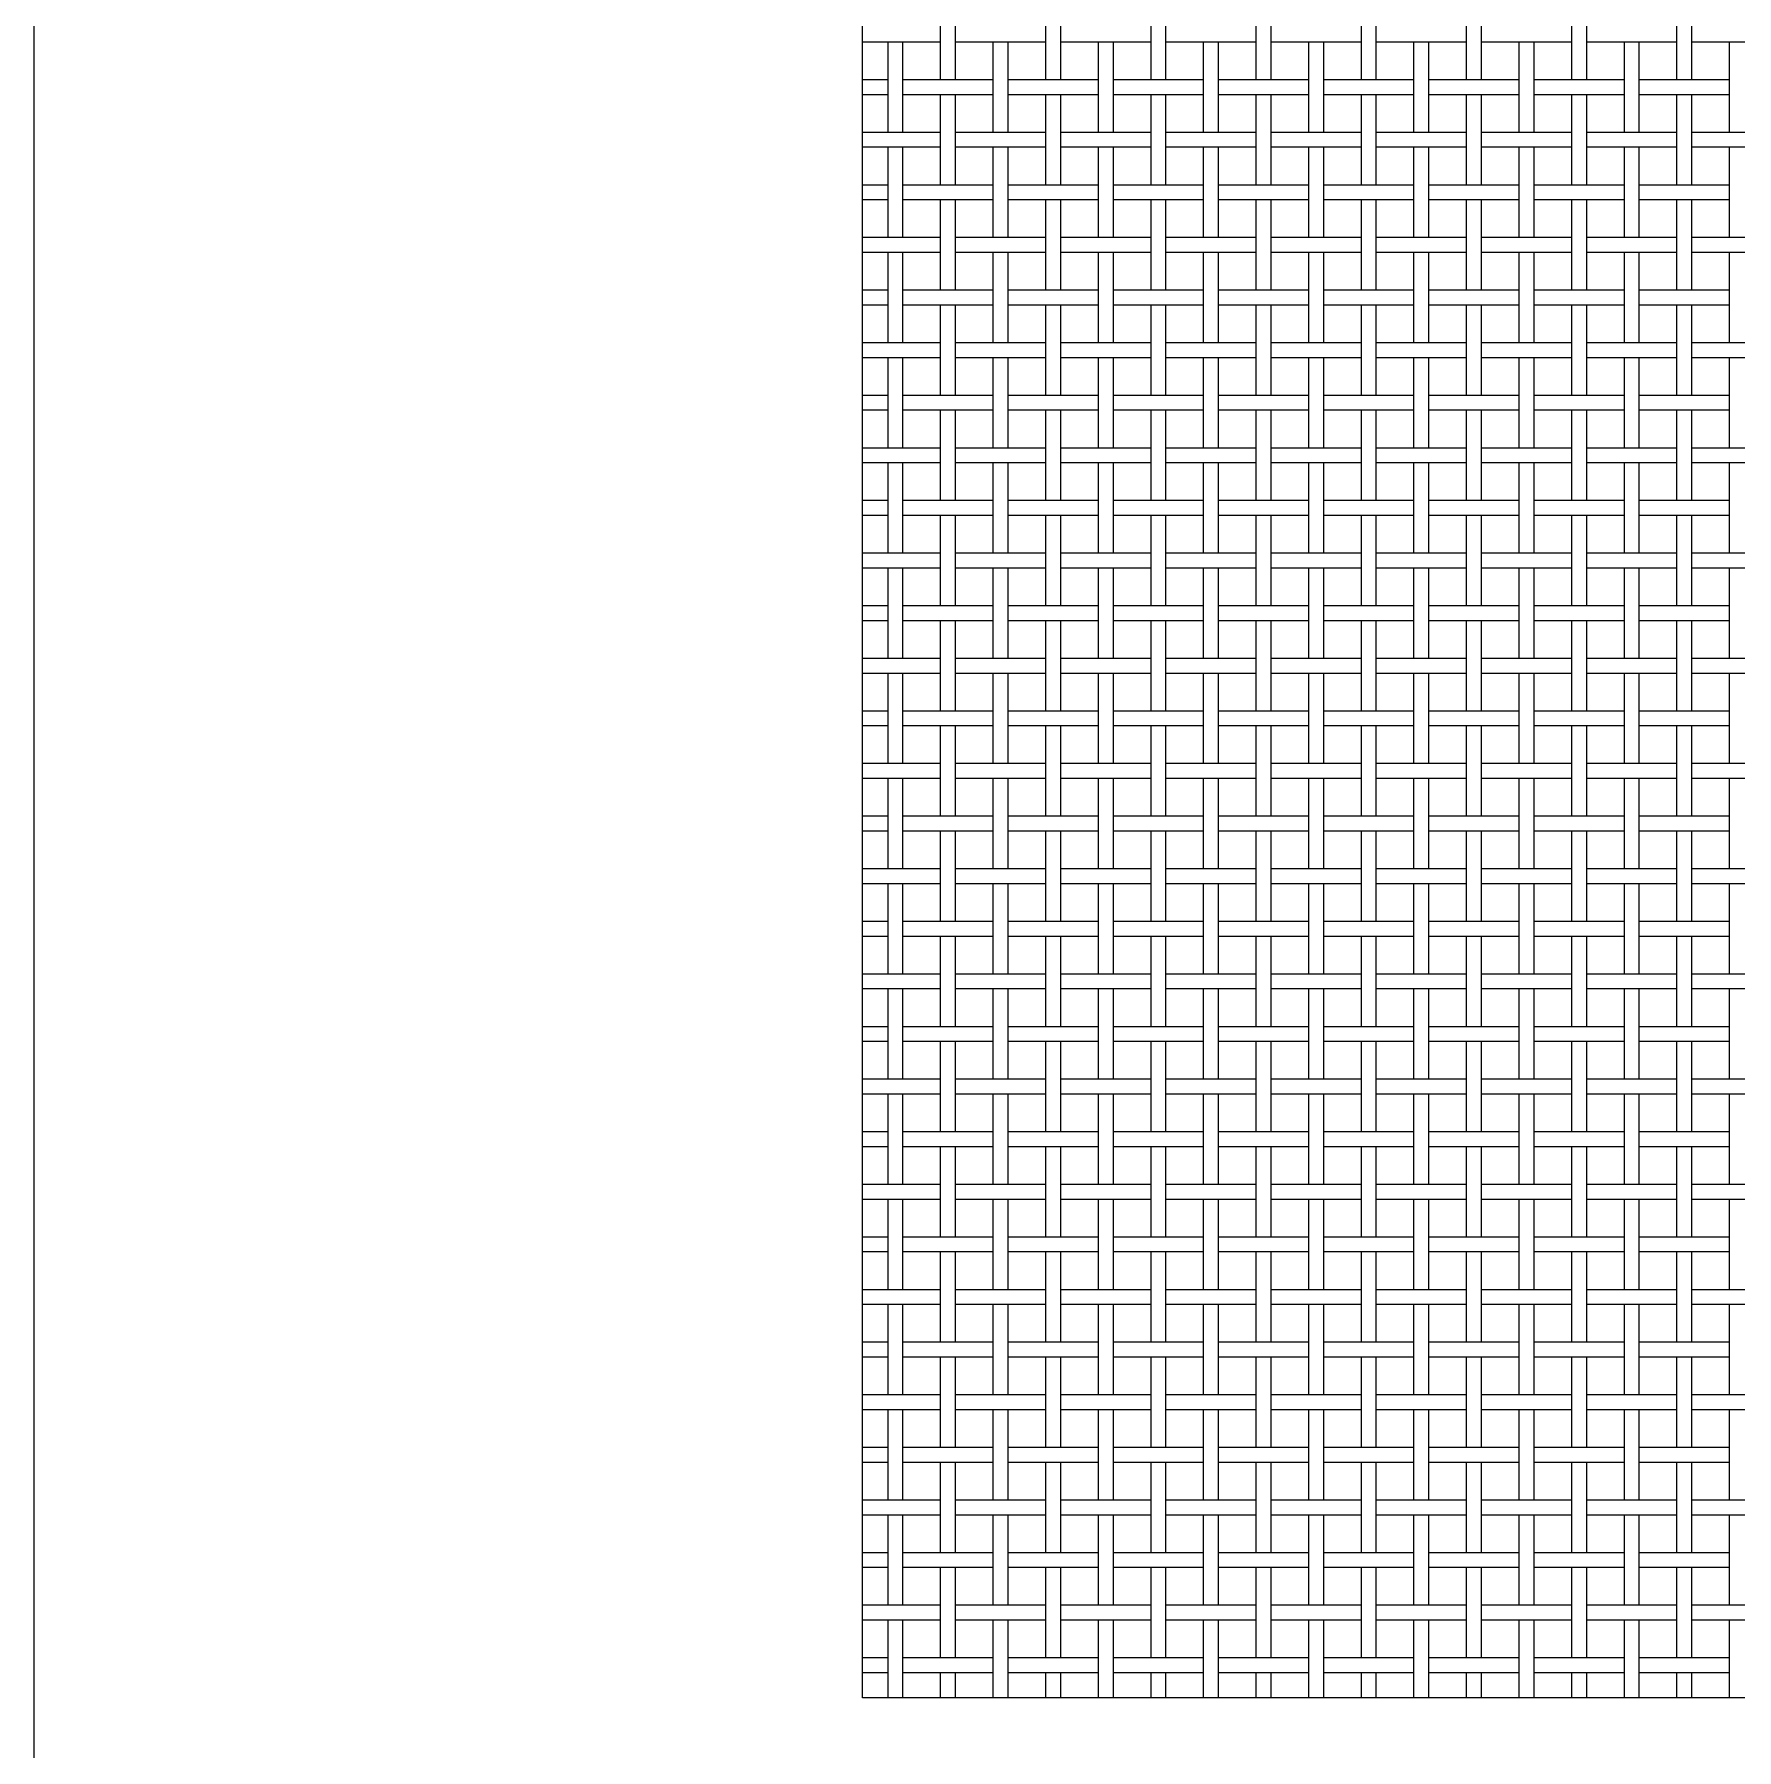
# Model space of a CAD drawing. Extents: x 0.5 to 91.8, y 0 to 62.7.
# Drawn here: x 14.88 to 35.43, y 22.06 to 42.77 of the extents above; entities that cross this region are included whole.
import ezdxf

# ---------------------------------------------------------------- set-up
doc = ezdxf.new("R2010")
doc.units = 0
doc.layers.get('0').update_dxf_attribs({"linetype": 'CONTINUOUS'})

msp = doc.modelspace()

# ---------------------------------------------------------------- linework, layer by layer
at = {"color": 7, "linetype": 'CONTINUOUS'}
for p, q in [((14.875, 12.69), (14.875, 62.69)), ((24.875, 22.69), (24.875, 52.69)), ((25.815, 43.315), (25.815, 42.225)), ((25.995, 43.315), (25.995, 42.225)), ((27.085, 43.315), (27.085, 42.225)), ((27.265, 43.315), (27.265, 42.225)), ((28.355, 43.315), (28.355, 42.225)), ((28.535, 43.315), (28.535, 42.225)), ((29.625, 43.315), (29.625, 42.225)), ((29.805, 43.315), (29.805, 42.225)), ((30.895, 43.315), (30.895, 42.225)), ((31.075, 43.315), (31.075, 42.225)), ((32.165, 43.315), (32.165, 42.225)), ((32.345, 43.315), (32.345, 42.225)), ((33.435, 43.315), (33.435, 42.225)), ((33.615, 43.315), (33.615, 42.225)), ((34.705, 43.315), (34.705, 42.225)), ((34.885, 43.315), (34.885, 42.225)), ((24.875, 42.68), (25.815, 42.68)), ((25.18, 42.68), (25.18, 41.59)), ((25.36, 42.68), (25.36, 41.59)), ((25.995, 42.68), (27.085, 42.68)), ((26.45, 42.68), (26.45, 41.59)), ((26.63, 42.68), (26.63, 41.59)), ((27.265, 42.68), (28.355, 42.68)), ((27.72, 42.68), (27.72, 41.59)), ((27.9, 42.68), (27.9, 41.59)), ((28.535, 42.68), (29.625, 42.68)), ((28.99, 42.68), (28.99, 41.59)), ((29.17, 42.68), (29.17, 41.59)), ((29.805, 42.68), (30.895, 42.68)), ((30.26, 42.68), (30.26, 41.59)), ((30.44, 42.68), (30.44, 41.59)), ((31.075, 42.68), (32.165, 42.68)), ((31.53, 42.68), (31.53, 41.59)), ((31.71, 42.68), (31.71, 41.59)), ((32.345, 42.68), (33.435, 42.68)), ((32.8, 42.68), (32.8, 41.59)), ((32.98, 42.68), (32.98, 41.59)), ((33.615, 42.68), (34.705, 42.68)), ((34.07, 42.68), (34.07, 41.59)), ((34.25, 42.68), (34.25, 41.59)), ((34.885, 42.68), (35.975, 42.68)), ((35.34, 42.68), (35.34, 41.59)), ((24.875, 42.225), (25.18, 42.225)), ((24.875, 42.045), (25.18, 42.045)), ((25.36, 42.225), (26.45, 42.225)), ((25.36, 42.045), (26.45, 42.045)), ((25.815, 42.045), (25.815, 40.955)), ((25.995, 42.045), (25.995, 40.955)), ((26.63, 42.225), (27.72, 42.225)), ((26.63, 42.045), (27.72, 42.045)), ((27.085, 42.045), (27.085, 40.955)), ((27.265, 42.045), (27.265, 40.955)), ((27.9, 42.225), (28.99, 42.225)), ((27.9, 42.045), (28.99, 42.045)), ((28.355, 42.045), (28.355, 40.955)), ((28.535, 42.045), (28.535, 40.955)), ((29.17, 42.225), (30.26, 42.225)), ((29.17, 42.045), (30.26, 42.045)), ((29.625, 42.045), (29.625, 40.955)), ((29.805, 42.045), (29.805, 40.955)), ((30.44, 42.225), (31.53, 42.225)), ((30.44, 42.045), (31.53, 42.045)), ((30.895, 42.045), (30.895, 40.955)), ((31.075, 42.045), (31.075, 40.955)), ((31.71, 42.225), (32.8, 42.225)), ((31.71, 42.045), (32.8, 42.045)), ((32.165, 42.045), (32.165, 40.955)), ((32.345, 42.045), (32.345, 40.955)), ((32.98, 42.225), (34.07, 42.225)), ((32.98, 42.045), (34.07, 42.045)), ((33.435, 42.045), (33.435, 40.955)), ((33.615, 42.045), (33.615, 40.955)), ((34.25, 42.225), (35.34, 42.225)), ((34.25, 42.045), (35.34, 42.045)), ((34.705, 42.045), (34.705, 40.955)), ((34.885, 42.045), (34.885, 40.955)), ((24.875, 41.59), (25.815, 41.59)), ((25.995, 41.59), (27.085, 41.59)), ((27.265, 41.59), (28.355, 41.59)), ((28.535, 41.59), (29.625, 41.59)), ((29.805, 41.59), (30.895, 41.59)), ((31.075, 41.59), (32.165, 41.59)), ((32.345, 41.59), (33.435, 41.59)), ((33.615, 41.59), (34.705, 41.59)), ((34.885, 41.59), (35.975, 41.59)), ((24.875, 41.41), (25.815, 41.41)), ((25.18, 41.41), (25.18, 40.32)), ((25.36, 41.41), (25.36, 40.32)), ((25.995, 41.41), (27.085, 41.41)), ((26.45, 41.41), (26.45, 40.32)), ((26.63, 41.41), (26.63, 40.32)), ((27.265, 41.41), (28.355, 41.41)), ((27.72, 41.41), (27.72, 40.32)), ((27.9, 41.41), (27.9, 40.32)), ((28.535, 41.41), (29.625, 41.41)), ((28.99, 41.41), (28.99, 40.32)), ((29.17, 41.41), (29.17, 40.32)), ((29.805, 41.41), (30.895, 41.41)), ((30.26, 41.41), (30.26, 40.32)), ((30.44, 41.41), (30.44, 40.32)), ((31.075, 41.41), (32.165, 41.41)), ((31.53, 41.41), (31.53, 40.32)), ((31.71, 41.41), (31.71, 40.32)), ((32.345, 41.41), (33.435, 41.41)), ((32.8, 41.41), (32.8, 40.32)), ((32.98, 41.41), (32.98, 40.32)), ((33.615, 41.41), (34.705, 41.41)), ((34.07, 41.41), (34.07, 40.32)), ((34.25, 41.41), (34.25, 40.32)), ((34.885, 41.41), (35.975, 41.41)), ((35.34, 41.41), (35.34, 40.32)), ((24.875, 40.955), (25.18, 40.955)), ((25.36, 40.955), (26.45, 40.955)), ((26.63, 40.955), (27.72, 40.955)), ((27.9, 40.955), (28.99, 40.955)), ((29.17, 40.955), (30.26, 40.955)), ((30.44, 40.955), (31.53, 40.955)), ((31.71, 40.955), (32.8, 40.955)), ((32.98, 40.955), (34.07, 40.955)), ((34.25, 40.955), (35.34, 40.955)), ((24.875, 40.775), (25.18, 40.775)), ((25.36, 40.775), (26.45, 40.775)), ((25.815, 40.775), (25.815, 39.685)), ((25.995, 40.775), (25.995, 39.685)), ((26.63, 40.775), (27.72, 40.775)), ((27.085, 40.775), (27.085, 39.685)), ((27.265, 40.775), (27.265, 39.685)), ((27.9, 40.775), (28.99, 40.775)), ((28.355, 40.775), (28.355, 39.685)), ((28.535, 40.775), (28.535, 39.685)), ((29.17, 40.775), (30.26, 40.775)), ((29.625, 40.775), (29.625, 39.685)), ((29.805, 40.775), (29.805, 39.685)), ((30.44, 40.775), (31.53, 40.775)), ((30.895, 40.775), (30.895, 39.685)), ((31.075, 40.775), (31.075, 39.685)), ((31.71, 40.775), (32.8, 40.775)), ((32.165, 40.775), (32.165, 39.685)), ((32.345, 40.775), (32.345, 39.685)), ((32.98, 40.775), (34.07, 40.775)), ((33.435, 40.775), (33.435, 39.685)), ((33.615, 40.775), (33.615, 39.685)), ((34.25, 40.775), (35.34, 40.775)), ((34.705, 40.775), (34.705, 39.685)), ((34.885, 40.775), (34.885, 39.685)), ((24.875, 40.32), (25.815, 40.32)), ((25.995, 40.32), (27.085, 40.32)), ((27.265, 40.32), (28.355, 40.32)), ((28.535, 40.32), (29.625, 40.32)), ((29.805, 40.32), (30.895, 40.32)), ((31.075, 40.32), (32.165, 40.32)), ((32.345, 40.32), (33.435, 40.32)), ((33.615, 40.32), (34.705, 40.32)), ((34.885, 40.32), (35.975, 40.32)), ((24.875, 40.14), (25.815, 40.14)), ((25.18, 40.14), (25.18, 39.05)), ((25.36, 40.14), (25.36, 39.05)), ((25.995, 40.14), (27.085, 40.14)), ((26.45, 40.14), (26.45, 39.05)), ((26.63, 40.14), (26.63, 39.05)), ((27.265, 40.14), (28.355, 40.14)), ((27.72, 40.14), (27.72, 39.05)), ((27.9, 40.14), (27.9, 39.05)), ((28.535, 40.14), (29.625, 40.14)), ((28.99, 40.14), (28.99, 39.05)), ((29.17, 40.14), (29.17, 39.05)), ((29.805, 40.14), (30.895, 40.14)), ((30.26, 40.14), (30.26, 39.05)), ((30.44, 40.14), (30.44, 39.05)), ((31.075, 40.14), (32.165, 40.14)), ((31.53, 40.14), (31.53, 39.05)), ((31.71, 40.14), (31.71, 39.05)), ((32.345, 40.14), (33.435, 40.14)), ((32.8, 40.14), (32.8, 39.05)), ((32.98, 40.14), (32.98, 39.05)), ((33.615, 40.14), (34.705, 40.14)), ((34.07, 40.14), (34.07, 39.05)), ((34.25, 40.14), (34.25, 39.05)), ((34.885, 40.14), (35.975, 40.14)), ((35.34, 40.14), (35.34, 39.05)), ((24.875, 39.685), (25.18, 39.685)), ((25.36, 39.685), (26.45, 39.685)), ((26.63, 39.685), (27.72, 39.685)), ((27.9, 39.685), (28.99, 39.685)), ((29.17, 39.685), (30.26, 39.685)), ((30.44, 39.685), (31.53, 39.685)), ((31.71, 39.685), (32.8, 39.685)), ((32.98, 39.685), (34.07, 39.685)), ((34.25, 39.685), (35.34, 39.685)), ((24.875, 39.505), (25.18, 39.505)), ((25.36, 39.505), (26.45, 39.505)), ((25.815, 39.505), (25.815, 38.415)), ((25.995, 39.505), (25.995, 38.415)), ((26.63, 39.505), (27.72, 39.505)), ((27.085, 39.505), (27.085, 38.415)), ((27.265, 39.505), (27.265, 38.415)), ((27.9, 39.505), (28.99, 39.505)), ((28.355, 39.505), (28.355, 38.415)), ((28.535, 39.505), (28.535, 38.415)), ((29.17, 39.505), (30.26, 39.505)), ((29.625, 39.505), (29.625, 38.415)), ((29.805, 39.505), (29.805, 38.415)), ((30.44, 39.505), (31.53, 39.505)), ((30.895, 39.505), (30.895, 38.415)), ((31.075, 39.505), (31.075, 38.415)), ((31.71, 39.505), (32.8, 39.505)), ((32.165, 39.505), (32.165, 38.415)), ((32.345, 39.505), (32.345, 38.415)), ((32.98, 39.505), (34.07, 39.505)), ((33.435, 39.505), (33.435, 38.415)), ((33.615, 39.505), (33.615, 38.415)), ((34.25, 39.505), (35.34, 39.505)), ((34.705, 39.505), (34.705, 38.415)), ((34.885, 39.505), (34.885, 38.415)), ((24.875, 39.05), (25.815, 39.05)), ((25.995, 39.05), (27.085, 39.05)), ((27.265, 39.05), (28.355, 39.05)), ((28.535, 39.05), (29.625, 39.05)), ((29.805, 39.05), (30.895, 39.05)), ((31.075, 39.05), (32.165, 39.05)), ((32.345, 39.05), (33.435, 39.05)), ((33.615, 39.05), (34.705, 39.05)), ((34.885, 39.05), (35.975, 39.05)), ((24.875, 38.87), (25.815, 38.87)), ((25.18, 38.87), (25.18, 37.78)), ((25.36, 38.87), (25.36, 37.78)), ((25.995, 38.87), (27.085, 38.87)), ((26.45, 38.87), (26.45, 37.78)), ((26.63, 38.87), (26.63, 37.78)), ((27.265, 38.87), (28.355, 38.87)), ((27.72, 38.87), (27.72, 37.78)), ((27.9, 38.87), (27.9, 37.78)), ((28.535, 38.87), (29.625, 38.87)), ((28.99, 38.87), (28.99, 37.78)), ((29.17, 38.87), (29.17, 37.78)), ((29.805, 38.87), (30.895, 38.87)), ((30.26, 38.87), (30.26, 37.78)), ((30.44, 38.87), (30.44, 37.78)), ((31.075, 38.87), (32.165, 38.87)), ((31.53, 38.87), (31.53, 37.78)), ((31.71, 38.87), (31.71, 37.78)), ((32.345, 38.87), (33.435, 38.87)), ((32.8, 38.87), (32.8, 37.78)), ((32.98, 38.87), (32.98, 37.78)), ((33.615, 38.87), (34.705, 38.87)), ((34.07, 38.87), (34.07, 37.78)), ((34.25, 38.87), (34.25, 37.78)), ((34.885, 38.87), (35.975, 38.87)), ((35.34, 38.87), (35.34, 37.78)), ((24.875, 38.415), (25.18, 38.415)), ((25.36, 38.415), (26.45, 38.415)), ((26.63, 38.415), (27.72, 38.415)), ((27.9, 38.415), (28.99, 38.415)), ((29.17, 38.415), (30.26, 38.415)), ((30.44, 38.415), (31.53, 38.415)), ((31.71, 38.415), (32.8, 38.415)), ((32.98, 38.415), (34.07, 38.415)), ((34.25, 38.415), (35.34, 38.415)), ((24.875, 38.235), (25.18, 38.235)), ((25.36, 38.235), (26.45, 38.235)), ((25.815, 38.235), (25.815, 37.145)), ((25.995, 38.235), (25.995, 37.145)), ((26.63, 38.235), (27.72, 38.235)), ((27.085, 38.235), (27.085, 37.145)), ((27.265, 38.235), (27.265, 37.145)), ((27.9, 38.235), (28.99, 38.235)), ((28.355, 38.235), (28.355, 37.145)), ((28.535, 38.235), (28.535, 37.145)), ((29.17, 38.235), (30.26, 38.235)), ((29.625, 38.235), (29.625, 37.145)), ((29.805, 38.235), (29.805, 37.145)), ((30.44, 38.235), (31.53, 38.235)), ((30.895, 38.235), (30.895, 37.145)), ((31.075, 38.235), (31.075, 37.145)), ((31.71, 38.235), (32.8, 38.235)), ((32.165, 38.235), (32.165, 37.145)), ((32.345, 38.235), (32.345, 37.145)), ((32.98, 38.235), (34.07, 38.235)), ((33.435, 38.235), (33.435, 37.145)), ((33.615, 38.235), (33.615, 37.145)), ((34.25, 38.235), (35.34, 38.235)), ((34.705, 38.235), (34.705, 37.145)), ((34.885, 38.235), (34.885, 37.145)), ((24.875, 37.78), (25.815, 37.78)), ((25.995, 37.78), (27.085, 37.78)), ((27.265, 37.78), (28.355, 37.78)), ((28.535, 37.78), (29.625, 37.78)), ((29.805, 37.78), (30.895, 37.78)), ((31.075, 37.78), (32.165, 37.78)), ((32.345, 37.78), (33.435, 37.78)), ((33.615, 37.78), (34.705, 37.78)), ((34.885, 37.78), (35.975, 37.78)), ((24.875, 37.6), (25.815, 37.6)), ((25.18, 37.6), (25.18, 36.51)), ((25.36, 37.6), (25.36, 36.51)), ((25.995, 37.6), (27.085, 37.6)), ((26.45, 37.6), (26.45, 36.51)), ((26.63, 37.6), (26.63, 36.51)), ((27.265, 37.6), (28.355, 37.6)), ((27.72, 37.6), (27.72, 36.51)), ((27.9, 37.6), (27.9, 36.51)), ((28.535, 37.6), (29.625, 37.6)), ((28.99, 37.6), (28.99, 36.51)), ((29.17, 37.6), (29.17, 36.51)), ((29.805, 37.6), (30.895, 37.6)), ((30.26, 37.6), (30.26, 36.51)), ((30.44, 37.6), (30.44, 36.51)), ((31.075, 37.6), (32.165, 37.6)), ((31.53, 37.6), (31.53, 36.51)), ((31.71, 37.6), (31.71, 36.51)), ((32.345, 37.6), (33.435, 37.6)), ((32.8, 37.6), (32.8, 36.51)), ((32.98, 37.6), (32.98, 36.51)), ((33.615, 37.6), (34.705, 37.6)), ((34.07, 37.6), (34.07, 36.51)), ((34.25, 37.6), (34.25, 36.51)), ((34.885, 37.6), (35.975, 37.6)), ((35.34, 37.6), (35.34, 36.51)), ((24.875, 37.145), (25.18, 37.145)), ((25.36, 37.145), (26.45, 37.145)), ((26.63, 37.145), (27.72, 37.145)), ((27.9, 37.145), (28.99, 37.145)), ((29.17, 37.145), (30.26, 37.145)), ((30.44, 37.145), (31.53, 37.145)), ((31.71, 37.145), (32.8, 37.145)), ((32.98, 37.145), (34.07, 37.145)), ((34.25, 37.145), (35.34, 37.145)), ((24.875, 36.965), (25.18, 36.965)), ((25.36, 36.965), (26.45, 36.965)), ((25.815, 36.965), (25.815, 35.875)), ((25.995, 36.965), (25.995, 35.875)), ((26.63, 36.965), (27.72, 36.965)), ((27.085, 36.965), (27.085, 35.875)), ((27.265, 36.965), (27.265, 35.875)), ((27.9, 36.965), (28.99, 36.965)), ((28.355, 36.965), (28.355, 35.875)), ((28.535, 36.965), (28.535, 35.875)), ((29.17, 36.965), (30.26, 36.965)), ((29.625, 36.965), (29.625, 35.875)), ((29.805, 36.965), (29.805, 35.875)), ((30.44, 36.965), (31.53, 36.965)), ((30.895, 36.965), (30.895, 35.875)), ((31.075, 36.965), (31.075, 35.875)), ((31.71, 36.965), (32.8, 36.965)), ((32.165, 36.965), (32.165, 35.875)), ((32.345, 36.965), (32.345, 35.875)), ((32.98, 36.965), (34.07, 36.965)), ((33.435, 36.965), (33.435, 35.875)), ((33.615, 36.965), (33.615, 35.875)), ((34.25, 36.965), (35.34, 36.965)), ((34.705, 36.965), (34.705, 35.875)), ((34.885, 36.965), (34.885, 35.875)), ((24.875, 36.51), (25.815, 36.51)), ((25.995, 36.51), (27.085, 36.51)), ((27.265, 36.51), (28.355, 36.51)), ((28.535, 36.51), (29.625, 36.51)), ((29.805, 36.51), (30.895, 36.51)), ((31.075, 36.51), (32.165, 36.51)), ((32.345, 36.51), (33.435, 36.51)), ((33.615, 36.51), (34.705, 36.51)), ((34.885, 36.51), (35.975, 36.51)), ((24.875, 36.33), (25.815, 36.33)), ((25.18, 36.33), (25.18, 35.24)), ((25.36, 36.33), (25.36, 35.24)), ((25.995, 36.33), (27.085, 36.33)), ((26.45, 36.33), (26.45, 35.24)), ((26.63, 36.33), (26.63, 35.24)), ((27.265, 36.33), (28.355, 36.33)), ((27.72, 36.33), (27.72, 35.24)), ((27.9, 36.33), (27.9, 35.24)), ((28.535, 36.33), (29.625, 36.33)), ((28.99, 36.33), (28.99, 35.24)), ((29.17, 36.33), (29.17, 35.24)), ((29.805, 36.33), (30.895, 36.33)), ((30.26, 36.33), (30.26, 35.24)), ((30.44, 36.33), (30.44, 35.24)), ((31.075, 36.33), (32.165, 36.33)), ((31.53, 36.33), (31.53, 35.24)), ((31.71, 36.33), (31.71, 35.24)), ((32.345, 36.33), (33.435, 36.33)), ((32.8, 36.33), (32.8, 35.24)), ((32.98, 36.33), (32.98, 35.24)), ((33.615, 36.33), (34.705, 36.33)), ((34.07, 36.33), (34.07, 35.24)), ((34.25, 36.33), (34.25, 35.24)), ((34.885, 36.33), (35.975, 36.33)), ((35.34, 36.33), (35.34, 35.24)), ((24.875, 35.875), (25.18, 35.875)), ((25.36, 35.875), (26.45, 35.875)), ((26.63, 35.875), (27.72, 35.875)), ((27.9, 35.875), (28.99, 35.875)), ((29.17, 35.875), (30.26, 35.875)), ((30.44, 35.875), (31.53, 35.875)), ((31.71, 35.875), (32.8, 35.875)), ((32.98, 35.875), (34.07, 35.875)), ((34.25, 35.875), (35.34, 35.875)), ((24.875, 35.695), (25.18, 35.695)), ((25.36, 35.695), (26.45, 35.695)), ((25.815, 35.695), (25.815, 34.605)), ((25.995, 35.695), (25.995, 34.605)), ((26.63, 35.695), (27.72, 35.695)), ((27.085, 35.695), (27.085, 34.605)), ((27.265, 35.695), (27.265, 34.605)), ((27.9, 35.695), (28.99, 35.695)), ((28.355, 35.695), (28.355, 34.605)), ((28.535, 35.695), (28.535, 34.605)), ((29.17, 35.695), (30.26, 35.695)), ((29.625, 35.695), (29.625, 34.605)), ((29.805, 35.695), (29.805, 34.605)), ((30.44, 35.695), (31.53, 35.695)), ((30.895, 35.695), (30.895, 34.605)), ((31.075, 35.695), (31.075, 34.605)), ((31.71, 35.695), (32.8, 35.695)), ((32.165, 35.695), (32.165, 34.605)), ((32.345, 35.695), (32.345, 34.605)), ((32.98, 35.695), (34.07, 35.695)), ((33.435, 35.695), (33.435, 34.605)), ((33.615, 35.695), (33.615, 34.605)), ((34.25, 35.695), (35.34, 35.695)), ((34.705, 35.695), (34.705, 34.605)), ((34.885, 35.695), (34.885, 34.605)), ((24.875, 35.24), (25.815, 35.24)), ((25.995, 35.24), (27.085, 35.24)), ((27.265, 35.24), (28.355, 35.24)), ((28.535, 35.24), (29.625, 35.24)), ((29.805, 35.24), (30.895, 35.24)), ((31.075, 35.24), (32.165, 35.24)), ((32.345, 35.24), (33.435, 35.24)), ((33.615, 35.24), (34.705, 35.24)), ((34.885, 35.24), (35.975, 35.24)), ((24.875, 35.06), (25.815, 35.06)), ((25.18, 35.06), (25.18, 33.97)), ((25.36, 35.06), (25.36, 33.97)), ((25.995, 35.06), (27.085, 35.06)), ((26.45, 35.06), (26.45, 33.97)), ((26.63, 35.06), (26.63, 33.97)), ((27.265, 35.06), (28.355, 35.06)), ((27.72, 35.06), (27.72, 33.97)), ((27.9, 35.06), (27.9, 33.97)), ((28.535, 35.06), (29.625, 35.06)), ((28.99, 35.06), (28.99, 33.97)), ((29.17, 35.06), (29.17, 33.97)), ((29.805, 35.06), (30.895, 35.06)), ((30.26, 35.06), (30.26, 33.97)), ((30.44, 35.06), (30.44, 33.97)), ((31.075, 35.06), (32.165, 35.06)), ((31.53, 35.06), (31.53, 33.97)), ((31.71, 35.06), (31.71, 33.97)), ((32.345, 35.06), (33.435, 35.06)), ((32.8, 35.06), (32.8, 33.97)), ((32.98, 35.06), (32.98, 33.97)), ((33.615, 35.06), (34.705, 35.06)), ((34.07, 35.06), (34.07, 33.97)), ((34.25, 35.06), (34.25, 33.97)), ((34.885, 35.06), (35.975, 35.06)), ((35.34, 35.06), (35.34, 33.97)), ((24.875, 34.605), (25.18, 34.605)), ((25.36, 34.605), (26.45, 34.605)), ((26.63, 34.605), (27.72, 34.605)), ((27.9, 34.605), (28.99, 34.605)), ((29.17, 34.605), (30.26, 34.605)), ((30.44, 34.605), (31.53, 34.605)), ((31.71, 34.605), (32.8, 34.605)), ((32.98, 34.605), (34.07, 34.605)), ((34.25, 34.605), (35.34, 34.605)), ((24.875, 34.425), (25.18, 34.425)), ((25.36, 34.425), (26.45, 34.425)), ((25.815, 34.425), (25.815, 33.335)), ((25.995, 34.425), (25.995, 33.335)), ((26.63, 34.425), (27.72, 34.425)), ((27.085, 34.425), (27.085, 33.335)), ((27.265, 34.425), (27.265, 33.335)), ((27.9, 34.425), (28.99, 34.425)), ((28.355, 34.425), (28.355, 33.335)), ((28.535, 34.425), (28.535, 33.335)), ((29.17, 34.425), (30.26, 34.425)), ((29.625, 34.425), (29.625, 33.335)), ((29.805, 34.425), (29.805, 33.335)), ((30.44, 34.425), (31.53, 34.425)), ((30.895, 34.425), (30.895, 33.335)), ((31.075, 34.425), (31.075, 33.335)), ((31.71, 34.425), (32.8, 34.425)), ((32.165, 34.425), (32.165, 33.335)), ((32.345, 34.425), (32.345, 33.335)), ((32.98, 34.425), (34.07, 34.425)), ((33.435, 34.425), (33.435, 33.335)), ((33.615, 34.425), (33.615, 33.335)), ((34.25, 34.425), (35.34, 34.425)), ((34.705, 34.425), (34.705, 33.335)), ((34.885, 34.425), (34.885, 33.335)), ((24.875, 33.97), (25.815, 33.97)), ((25.995, 33.97), (27.085, 33.97)), ((27.265, 33.97), (28.355, 33.97)), ((28.535, 33.97), (29.625, 33.97)), ((29.805, 33.97), (30.895, 33.97)), ((31.075, 33.97), (32.165, 33.97)), ((32.345, 33.97), (33.435, 33.97)), ((33.615, 33.97), (34.705, 33.97)), ((34.885, 33.97), (35.975, 33.97)), ((24.875, 33.79), (25.815, 33.79)), ((25.18, 33.79), (25.18, 32.7)), ((25.36, 33.79), (25.36, 32.7)), ((25.995, 33.79), (27.085, 33.79)), ((26.45, 33.79), (26.45, 32.7)), ((26.63, 33.79), (26.63, 32.7)), ((27.265, 33.79), (28.355, 33.79)), ((27.72, 33.79), (27.72, 32.7)), ((27.9, 33.79), (27.9, 32.7)), ((28.535, 33.79), (29.625, 33.79)), ((28.99, 33.79), (28.99, 32.7)), ((29.17, 33.79), (29.17, 32.7)), ((29.805, 33.79), (30.895, 33.79)), ((30.26, 33.79), (30.26, 32.7)), ((30.44, 33.79), (30.44, 32.7)), ((31.075, 33.79), (32.165, 33.79)), ((31.53, 33.79), (31.53, 32.7)), ((31.71, 33.79), (31.71, 32.7)), ((32.345, 33.79), (33.435, 33.79)), ((32.8, 33.79), (32.8, 32.7)), ((32.98, 33.79), (32.98, 32.7)), ((33.615, 33.79), (34.705, 33.79)), ((34.07, 33.79), (34.07, 32.7)), ((34.25, 33.79), (34.25, 32.7)), ((34.885, 33.79), (35.975, 33.79)), ((35.34, 33.79), (35.34, 32.7)), ((24.875, 33.335), (25.18, 33.335)), ((24.875, 33.155), (25.18, 33.155)), ((25.36, 33.335), (26.45, 33.335)), ((25.36, 33.155), (26.45, 33.155)), ((25.815, 33.155), (25.815, 32.065)), ((25.995, 33.155), (25.995, 32.065)), ((26.63, 33.335), (27.72, 33.335)), ((26.63, 33.155), (27.72, 33.155)), ((27.085, 33.155), (27.085, 32.065)), ((27.265, 33.155), (27.265, 32.065)), ((27.9, 33.335), (28.99, 33.335)), ((27.9, 33.155), (28.99, 33.155)), ((28.355, 33.155), (28.355, 32.065)), ((28.535, 33.155), (28.535, 32.065)), ((29.17, 33.335), (30.26, 33.335)), ((29.17, 33.155), (30.26, 33.155)), ((29.625, 33.155), (29.625, 32.065)), ((29.805, 33.155), (29.805, 32.065)), ((30.44, 33.335), (31.53, 33.335)), ((30.44, 33.155), (31.53, 33.155)), ((30.895, 33.155), (30.895, 32.065)), ((31.075, 33.155), (31.075, 32.065)), ((31.71, 33.335), (32.8, 33.335)), ((31.71, 33.155), (32.8, 33.155)), ((32.165, 33.155), (32.165, 32.065)), ((32.345, 33.155), (32.345, 32.065)), ((32.98, 33.335), (34.07, 33.335)), ((32.98, 33.155), (34.07, 33.155)), ((33.435, 33.155), (33.435, 32.065)), ((33.615, 33.155), (33.615, 32.065)), ((34.25, 33.335), (35.34, 33.335)), ((34.25, 33.155), (35.34, 33.155)), ((34.705, 33.155), (34.705, 32.065)), ((34.885, 33.155), (34.885, 32.065)), ((24.875, 32.7), (25.815, 32.7)), ((24.875, 32.52), (25.815, 32.52)), ((25.18, 32.52), (25.18, 31.43)), ((25.36, 32.52), (25.36, 31.43)), ((25.995, 32.7), (27.085, 32.7)), ((25.995, 32.52), (27.085, 32.52)), ((26.45, 32.52), (26.45, 31.43)), ((26.63, 32.52), (26.63, 31.43)), ((27.265, 32.7), (28.355, 32.7)), ((27.265, 32.52), (28.355, 32.52)), ((27.72, 32.52), (27.72, 31.43)), ((27.9, 32.52), (27.9, 31.43)), ((28.535, 32.7), (29.625, 32.7)), ((28.535, 32.52), (29.625, 32.52)), ((28.99, 32.52), (28.99, 31.43)), ((29.17, 32.52), (29.17, 31.43)), ((29.805, 32.7), (30.895, 32.7)), ((29.805, 32.52), (30.895, 32.52)), ((30.26, 32.52), (30.26, 31.43)), ((30.44, 32.52), (30.44, 31.43)), ((31.075, 32.7), (32.165, 32.7)), ((31.075, 32.52), (32.165, 32.52)), ((31.53, 32.52), (31.53, 31.43)), ((31.71, 32.52), (31.71, 31.43)), ((32.345, 32.7), (33.435, 32.7)), ((32.345, 32.52), (33.435, 32.52)), ((32.8, 32.52), (32.8, 31.43)), ((32.98, 32.52), (32.98, 31.43)), ((33.615, 32.7), (34.705, 32.7)), ((33.615, 32.52), (34.705, 32.52)), ((34.07, 32.52), (34.07, 31.43)), ((34.25, 32.52), (34.25, 31.43)), ((34.885, 32.7), (35.975, 32.7)), ((34.885, 32.52), (35.975, 32.52)), ((35.34, 32.52), (35.34, 31.43)), ((24.875, 32.065), (25.18, 32.065)), ((25.36, 32.065), (26.45, 32.065)), ((26.63, 32.065), (27.72, 32.065)), ((27.9, 32.065), (28.99, 32.065)), ((29.17, 32.065), (30.26, 32.065)), ((30.44, 32.065), (31.53, 32.065)), ((31.71, 32.065), (32.8, 32.065)), ((32.98, 32.065), (34.07, 32.065)), ((34.25, 32.065), (35.34, 32.065)), ((24.875, 31.885), (25.18, 31.885)), ((25.36, 31.885), (26.45, 31.885)), ((25.815, 31.885), (25.815, 30.795)), ((25.995, 31.885), (25.995, 30.795)), ((26.63, 31.885), (27.72, 31.885)), ((27.085, 31.885), (27.085, 30.795)), ((27.265, 31.885), (27.265, 30.795)), ((27.9, 31.885), (28.99, 31.885)), ((28.355, 31.885), (28.355, 30.795)), ((28.535, 31.885), (28.535, 30.795)), ((29.17, 31.885), (30.26, 31.885)), ((29.625, 31.885), (29.625, 30.795)), ((29.805, 31.885), (29.805, 30.795)), ((30.44, 31.885), (31.53, 31.885)), ((30.895, 31.885), (30.895, 30.795)), ((31.075, 31.885), (31.075, 30.795)), ((31.71, 31.885), (32.8, 31.885)), ((32.165, 31.885), (32.165, 30.795)), ((32.345, 31.885), (32.345, 30.795)), ((32.98, 31.885), (34.07, 31.885)), ((33.435, 31.885), (33.435, 30.795)), ((33.615, 31.885), (33.615, 30.795)), ((34.25, 31.885), (35.34, 31.885)), ((34.705, 31.885), (34.705, 30.795)), ((34.885, 31.885), (34.885, 30.795)), ((24.875, 31.43), (25.815, 31.43)), ((25.995, 31.43), (27.085, 31.43)), ((27.265, 31.43), (28.355, 31.43)), ((28.535, 31.43), (29.625, 31.43)), ((29.805, 31.43), (30.895, 31.43)), ((31.075, 31.43), (32.165, 31.43)), ((32.345, 31.43), (33.435, 31.43)), ((33.615, 31.43), (34.705, 31.43)), ((34.885, 31.43), (35.975, 31.43)), ((24.875, 31.25), (25.815, 31.25)), ((25.18, 31.25), (25.18, 30.16)), ((25.36, 31.25), (25.36, 30.16)), ((25.995, 31.25), (27.085, 31.25)), ((26.45, 31.25), (26.45, 30.16)), ((26.63, 31.25), (26.63, 30.16)), ((27.265, 31.25), (28.355, 31.25)), ((27.72, 31.25), (27.72, 30.16)), ((27.9, 31.25), (27.9, 30.16)), ((28.535, 31.25), (29.625, 31.25)), ((28.99, 31.25), (28.99, 30.16)), ((29.17, 31.25), (29.17, 30.16)), ((29.805, 31.25), (30.895, 31.25)), ((30.26, 31.25), (30.26, 30.16)), ((30.44, 31.25), (30.44, 30.16)), ((31.075, 31.25), (32.165, 31.25)), ((31.53, 31.25), (31.53, 30.16)), ((31.71, 31.25), (31.71, 30.16)), ((32.345, 31.25), (33.435, 31.25)), ((32.8, 31.25), (32.8, 30.16)), ((32.98, 31.25), (32.98, 30.16)), ((33.615, 31.25), (34.705, 31.25)), ((34.07, 31.25), (34.07, 30.16)), ((34.25, 31.25), (34.25, 30.16)), ((34.885, 31.25), (35.975, 31.25)), ((35.34, 31.25), (35.34, 30.16)), ((24.875, 30.795), (25.18, 30.795)), ((25.36, 30.795), (26.45, 30.795)), ((26.63, 30.795), (27.72, 30.795)), ((27.9, 30.795), (28.99, 30.795)), ((29.17, 30.795), (30.26, 30.795)), ((30.44, 30.795), (31.53, 30.795)), ((31.71, 30.795), (32.8, 30.795)), ((32.98, 30.795), (34.07, 30.795)), ((34.25, 30.795), (35.34, 30.795)), ((24.875, 30.615), (25.18, 30.615)), ((25.36, 30.615), (26.45, 30.615)), ((25.815, 30.615), (25.815, 29.525)), ((25.995, 30.615), (25.995, 29.525)), ((26.63, 30.615), (27.72, 30.615)), ((27.085, 30.615), (27.085, 29.525)), ((27.265, 30.615), (27.265, 29.525)), ((27.9, 30.615), (28.99, 30.615)), ((28.355, 30.615), (28.355, 29.525)), ((28.535, 30.615), (28.535, 29.525)), ((29.17, 30.615), (30.26, 30.615)), ((29.625, 30.615), (29.625, 29.525)), ((29.805, 30.615), (29.805, 29.525)), ((30.44, 30.615), (31.53, 30.615)), ((30.895, 30.615), (30.895, 29.525)), ((31.075, 30.615), (31.075, 29.525)), ((31.71, 30.615), (32.8, 30.615)), ((32.165, 30.615), (32.165, 29.525)), ((32.345, 30.615), (32.345, 29.525)), ((32.98, 30.615), (34.07, 30.615)), ((33.435, 30.615), (33.435, 29.525)), ((33.615, 30.615), (33.615, 29.525)), ((34.25, 30.615), (35.34, 30.615)), ((34.705, 30.615), (34.705, 29.525)), ((34.885, 30.615), (34.885, 29.525)), ((24.875, 30.16), (25.815, 30.16)), ((25.995, 30.16), (27.085, 30.16)), ((27.265, 30.16), (28.355, 30.16)), ((28.535, 30.16), (29.625, 30.16)), ((29.805, 30.16), (30.895, 30.16)), ((31.075, 30.16), (32.165, 30.16)), ((32.345, 30.16), (33.435, 30.16)), ((33.615, 30.16), (34.705, 30.16)), ((34.885, 30.16), (35.975, 30.16)), ((24.875, 29.98), (25.815, 29.98)), ((25.18, 29.98), (25.18, 28.89)), ((25.36, 29.98), (25.36, 28.89)), ((25.995, 29.98), (27.085, 29.98)), ((26.45, 29.98), (26.45, 28.89)), ((26.63, 29.98), (26.63, 28.89)), ((27.265, 29.98), (28.355, 29.98)), ((27.72, 29.98), (27.72, 28.89)), ((27.9, 29.98), (27.9, 28.89)), ((28.535, 29.98), (29.625, 29.98)), ((28.99, 29.98), (28.99, 28.89)), ((29.17, 29.98), (29.17, 28.89)), ((29.805, 29.98), (30.895, 29.98)), ((30.26, 29.98), (30.26, 28.89)), ((30.44, 29.98), (30.44, 28.89)), ((31.075, 29.98), (32.165, 29.98)), ((31.53, 29.98), (31.53, 28.89)), ((31.71, 29.98), (31.71, 28.89)), ((32.345, 29.98), (33.435, 29.98)), ((32.8, 29.98), (32.8, 28.89)), ((32.98, 29.98), (32.98, 28.89)), ((33.615, 29.98), (34.705, 29.98)), ((34.07, 29.98), (34.07, 28.89)), ((34.25, 29.98), (34.25, 28.89)), ((34.885, 29.98), (35.975, 29.98)), ((35.34, 29.98), (35.34, 28.89)), ((24.875, 29.525), (25.18, 29.525)), ((25.36, 29.525), (26.45, 29.525)), ((26.63, 29.525), (27.72, 29.525)), ((27.9, 29.525), (28.99, 29.525)), ((29.17, 29.525), (30.26, 29.525)), ((30.44, 29.525), (31.53, 29.525)), ((31.71, 29.525), (32.8, 29.525)), ((32.98, 29.525), (34.07, 29.525)), ((34.25, 29.525), (35.34, 29.525)), ((24.875, 29.345), (25.18, 29.345)), ((25.36, 29.345), (26.45, 29.345)), ((25.815, 29.345), (25.815, 28.255)), ((25.995, 29.345), (25.995, 28.255)), ((26.63, 29.345), (27.72, 29.345)), ((27.085, 29.345), (27.085, 28.255)), ((27.265, 29.345), (27.265, 28.255)), ((27.9, 29.345), (28.99, 29.345)), ((28.355, 29.345), (28.355, 28.255)), ((28.535, 29.345), (28.535, 28.255)), ((29.17, 29.345), (30.26, 29.345)), ((29.625, 29.345), (29.625, 28.255)), ((29.805, 29.345), (29.805, 28.255)), ((30.44, 29.345), (31.53, 29.345)), ((30.895, 29.345), (30.895, 28.255)), ((31.075, 29.345), (31.075, 28.255)), ((31.71, 29.345), (32.8, 29.345)), ((32.165, 29.345), (32.165, 28.255)), ((32.345, 29.345), (32.345, 28.255)), ((32.98, 29.345), (34.07, 29.345)), ((33.435, 29.345), (33.435, 28.255)), ((33.615, 29.345), (33.615, 28.255)), ((34.25, 29.345), (35.34, 29.345)), ((34.705, 29.345), (34.705, 28.255)), ((34.885, 29.345), (34.885, 28.255)), ((24.875, 28.89), (25.815, 28.89)), ((25.995, 28.89), (27.085, 28.89)), ((27.265, 28.89), (28.355, 28.89)), ((28.535, 28.89), (29.625, 28.89)), ((29.805, 28.89), (30.895, 28.89)), ((31.075, 28.89), (32.165, 28.89)), ((32.345, 28.89), (33.435, 28.89)), ((33.615, 28.89), (34.705, 28.89)), ((34.885, 28.89), (35.975, 28.89)), ((24.875, 28.71), (25.815, 28.71)), ((25.18, 28.71), (25.18, 27.62)), ((25.36, 28.71), (25.36, 27.62)), ((25.995, 28.71), (27.085, 28.71)), ((26.45, 28.71), (26.45, 27.62)), ((26.63, 28.71), (26.63, 27.62)), ((27.265, 28.71), (28.355, 28.71)), ((27.72, 28.71), (27.72, 27.62)), ((27.9, 28.71), (27.9, 27.62)), ((28.535, 28.71), (29.625, 28.71)), ((28.99, 28.71), (28.99, 27.62)), ((29.17, 28.71), (29.17, 27.62)), ((29.805, 28.71), (30.895, 28.71)), ((30.26, 28.71), (30.26, 27.62)), ((30.44, 28.71), (30.44, 27.62)), ((31.075, 28.71), (32.165, 28.71)), ((31.53, 28.71), (31.53, 27.62)), ((31.71, 28.71), (31.71, 27.62)), ((32.345, 28.71), (33.435, 28.71)), ((32.8, 28.71), (32.8, 27.62)), ((32.98, 28.71), (32.98, 27.62)), ((33.615, 28.71), (34.705, 28.71)), ((34.07, 28.71), (34.07, 27.62)), ((34.25, 28.71), (34.25, 27.62)), ((34.885, 28.71), (35.975, 28.71)), ((35.34, 28.71), (35.34, 27.62)), ((24.875, 28.255), (25.18, 28.255)), ((25.36, 28.255), (26.45, 28.255)), ((26.63, 28.255), (27.72, 28.255)), ((27.9, 28.255), (28.99, 28.255)), ((29.17, 28.255), (30.26, 28.255)), ((30.44, 28.255), (31.53, 28.255)), ((31.71, 28.255), (32.8, 28.255)), ((32.98, 28.255), (34.07, 28.255)), ((34.25, 28.255), (35.34, 28.255)), ((24.875, 28.075), (25.18, 28.075)), ((25.36, 28.075), (26.45, 28.075)), ((25.815, 28.075), (25.815, 26.985)), ((25.995, 28.075), (25.995, 26.985)), ((26.63, 28.075), (27.72, 28.075)), ((27.085, 28.075), (27.085, 26.985)), ((27.265, 28.075), (27.265, 26.985)), ((27.9, 28.075), (28.99, 28.075)), ((28.355, 28.075), (28.355, 26.985)), ((28.535, 28.075), (28.535, 26.985)), ((29.17, 28.075), (30.26, 28.075)), ((29.625, 28.075), (29.625, 26.985)), ((29.805, 28.075), (29.805, 26.985)), ((30.44, 28.075), (31.53, 28.075)), ((30.895, 28.075), (30.895, 26.985)), ((31.075, 28.075), (31.075, 26.985)), ((31.71, 28.075), (32.8, 28.075)), ((32.165, 28.075), (32.165, 26.985)), ((32.345, 28.075), (32.345, 26.985)), ((32.98, 28.075), (34.07, 28.075)), ((33.435, 28.075), (33.435, 26.985)), ((33.615, 28.075), (33.615, 26.985)), ((34.25, 28.075), (35.34, 28.075)), ((34.705, 28.075), (34.705, 26.985)), ((34.885, 28.075), (34.885, 26.985)), ((24.875, 27.62), (25.815, 27.62)), ((25.995, 27.62), (27.085, 27.62)), ((27.265, 27.62), (28.355, 27.62)), ((28.535, 27.62), (29.625, 27.62)), ((29.805, 27.62), (30.895, 27.62)), ((31.075, 27.62), (32.165, 27.62)), ((32.345, 27.62), (33.435, 27.62)), ((33.615, 27.62), (34.705, 27.62)), ((34.885, 27.62), (35.975, 27.62)), ((24.875, 27.44), (25.815, 27.44)), ((25.18, 27.44), (25.18, 26.35)), ((25.36, 27.44), (25.36, 26.35)), ((25.995, 27.44), (27.085, 27.44)), ((26.45, 27.44), (26.45, 26.35)), ((26.63, 27.44), (26.63, 26.35)), ((27.265, 27.44), (28.355, 27.44)), ((27.72, 27.44), (27.72, 26.35)), ((27.9, 27.44), (27.9, 26.35)), ((28.535, 27.44), (29.625, 27.44)), ((28.99, 27.44), (28.99, 26.35)), ((29.17, 27.44), (29.17, 26.35)), ((29.805, 27.44), (30.895, 27.44)), ((30.26, 27.44), (30.26, 26.35)), ((30.44, 27.44), (30.44, 26.35)), ((31.075, 27.44), (32.165, 27.44)), ((31.53, 27.44), (31.53, 26.35)), ((31.71, 27.44), (31.71, 26.35)), ((32.345, 27.44), (33.435, 27.44)), ((32.8, 27.44), (32.8, 26.35)), ((32.98, 27.44), (32.98, 26.35)), ((33.615, 27.44), (34.705, 27.44)), ((34.07, 27.44), (34.07, 26.35)), ((34.25, 27.44), (34.25, 26.35)), ((34.885, 27.44), (35.975, 27.44)), ((35.34, 27.44), (35.34, 26.35)), ((24.875, 26.985), (25.18, 26.985)), ((25.36, 26.985), (26.45, 26.985)), ((26.63, 26.985), (27.72, 26.985)), ((27.9, 26.985), (28.99, 26.985)), ((29.17, 26.985), (30.26, 26.985)), ((30.44, 26.985), (31.53, 26.985)), ((31.71, 26.985), (32.8, 26.985)), ((32.98, 26.985), (34.07, 26.985)), ((34.25, 26.985), (35.34, 26.985)), ((24.875, 26.805), (25.18, 26.805)), ((25.36, 26.805), (26.45, 26.805)), ((25.815, 26.805), (25.815, 25.715)), ((25.995, 26.805), (25.995, 25.715)), ((26.63, 26.805), (27.72, 26.805)), ((27.085, 26.805), (27.085, 25.715)), ((27.265, 26.805), (27.265, 25.715)), ((27.9, 26.805), (28.99, 26.805)), ((28.355, 26.805), (28.355, 25.715)), ((28.535, 26.805), (28.535, 25.715)), ((29.17, 26.805), (30.26, 26.805)), ((29.625, 26.805), (29.625, 25.715)), ((29.805, 26.805), (29.805, 25.715)), ((30.44, 26.805), (31.53, 26.805)), ((30.895, 26.805), (30.895, 25.715)), ((31.075, 26.805), (31.075, 25.715)), ((31.71, 26.805), (32.8, 26.805)), ((32.165, 26.805), (32.165, 25.715)), ((32.345, 26.805), (32.345, 25.715)), ((32.98, 26.805), (34.07, 26.805)), ((33.435, 26.805), (33.435, 25.715)), ((33.615, 26.805), (33.615, 25.715)), ((34.25, 26.805), (35.34, 26.805)), ((34.705, 26.805), (34.705, 25.715)), ((34.885, 26.805), (34.885, 25.715)), ((24.875, 26.35), (25.815, 26.35)), ((25.995, 26.35), (27.085, 26.35)), ((27.265, 26.35), (28.355, 26.35)), ((28.535, 26.35), (29.625, 26.35)), ((29.805, 26.35), (30.895, 26.35)), ((31.075, 26.35), (32.165, 26.35)), ((32.345, 26.35), (33.435, 26.35)), ((33.615, 26.35), (34.705, 26.35)), ((34.885, 26.35), (35.975, 26.35)), ((24.875, 26.17), (25.815, 26.17)), ((25.18, 26.17), (25.18, 25.08)), ((25.36, 26.17), (25.36, 25.08)), ((25.995, 26.17), (27.085, 26.17)), ((26.45, 26.17), (26.45, 25.08)), ((26.63, 26.17), (26.63, 25.08)), ((27.265, 26.17), (28.355, 26.17)), ((27.72, 26.17), (27.72, 25.08)), ((27.9, 26.17), (27.9, 25.08)), ((28.535, 26.17), (29.625, 26.17)), ((28.99, 26.17), (28.99, 25.08)), ((29.17, 26.17), (29.17, 25.08)), ((29.805, 26.17), (30.895, 26.17)), ((30.26, 26.17), (30.26, 25.08)), ((30.44, 26.17), (30.44, 25.08)), ((31.075, 26.17), (32.165, 26.17)), ((31.53, 26.17), (31.53, 25.08)), ((31.71, 26.17), (31.71, 25.08)), ((32.345, 26.17), (33.435, 26.17)), ((32.8, 26.17), (32.8, 25.08)), ((32.98, 26.17), (32.98, 25.08)), ((33.615, 26.17), (34.705, 26.17)), ((34.07, 26.17), (34.07, 25.08)), ((34.25, 26.17), (34.25, 25.08)), ((34.885, 26.17), (35.975, 26.17)), ((35.34, 26.17), (35.34, 25.08)), ((24.875, 25.715), (25.18, 25.715)), ((25.36, 25.715), (26.45, 25.715)), ((26.63, 25.715), (27.72, 25.715)), ((27.9, 25.715), (28.99, 25.715)), ((29.17, 25.715), (30.26, 25.715)), ((30.44, 25.715), (31.53, 25.715)), ((31.71, 25.715), (32.8, 25.715)), ((32.98, 25.715), (34.07, 25.715)), ((34.25, 25.715), (35.34, 25.715)), ((24.875, 25.535), (25.18, 25.535)), ((25.36, 25.535), (26.45, 25.535)), ((25.815, 25.535), (25.815, 24.445)), ((25.995, 25.535), (25.995, 24.445)), ((26.63, 25.535), (27.72, 25.535)), ((27.085, 25.535), (27.085, 24.445)), ((27.265, 25.535), (27.265, 24.445)), ((27.9, 25.535), (28.99, 25.535)), ((28.355, 25.535), (28.355, 24.445)), ((28.535, 25.535), (28.535, 24.445)), ((29.17, 25.535), (30.26, 25.535)), ((29.625, 25.535), (29.625, 24.445)), ((29.805, 25.535), (29.805, 24.445)), ((30.44, 25.535), (31.53, 25.535)), ((30.895, 25.535), (30.895, 24.445)), ((31.075, 25.535), (31.075, 24.445)), ((31.71, 25.535), (32.8, 25.535)), ((32.165, 25.535), (32.165, 24.445)), ((32.345, 25.535), (32.345, 24.445)), ((32.98, 25.535), (34.07, 25.535)), ((33.435, 25.535), (33.435, 24.445)), ((33.615, 25.535), (33.615, 24.445)), ((34.25, 25.535), (35.34, 25.535)), ((34.705, 25.535), (34.705, 24.445)), ((34.885, 25.535), (34.885, 24.445)), ((24.875, 25.08), (25.815, 25.08)), ((25.995, 25.08), (27.085, 25.08)), ((27.265, 25.08), (28.355, 25.08)), ((28.535, 25.08), (29.625, 25.08)), ((29.805, 25.08), (30.895, 25.08)), ((31.075, 25.08), (32.165, 25.08)), ((32.345, 25.08), (33.435, 25.08)), ((33.615, 25.08), (34.705, 25.08)), ((34.885, 25.08), (35.975, 25.08)), ((24.875, 24.9), (25.815, 24.9)), ((25.18, 24.9), (25.18, 23.81)), ((25.36, 24.9), (25.36, 23.81)), ((25.995, 24.9), (27.085, 24.9)), ((26.45, 24.9), (26.45, 23.81)), ((26.63, 24.9), (26.63, 23.81)), ((27.265, 24.9), (28.355, 24.9)), ((27.72, 24.9), (27.72, 23.81)), ((27.9, 24.9), (27.9, 23.81)), ((28.535, 24.9), (29.625, 24.9)), ((28.99, 24.9), (28.99, 23.81)), ((29.17, 24.9), (29.17, 23.81)), ((29.805, 24.9), (30.895, 24.9)), ((30.26, 24.9), (30.26, 23.81)), ((30.44, 24.9), (30.44, 23.81)), ((31.075, 24.9), (32.165, 24.9)), ((31.53, 24.9), (31.53, 23.81)), ((31.71, 24.9), (31.71, 23.81)), ((32.345, 24.9), (33.435, 24.9)), ((32.8, 24.9), (32.8, 23.81)), ((32.98, 24.9), (32.98, 23.81)), ((33.615, 24.9), (34.705, 24.9)), ((34.07, 24.9), (34.07, 23.81)), ((34.25, 24.9), (34.25, 23.81)), ((34.885, 24.9), (35.975, 24.9)), ((35.34, 24.9), (35.34, 23.81)), ((24.875, 24.445), (25.18, 24.445)), ((25.36, 24.445), (26.45, 24.445)), ((26.63, 24.445), (27.72, 24.445)), ((27.9, 24.445), (28.99, 24.445)), ((29.17, 24.445), (30.26, 24.445)), ((30.44, 24.445), (31.53, 24.445)), ((31.71, 24.445), (32.8, 24.445)), ((32.98, 24.445), (34.07, 24.445)), ((34.25, 24.445), (35.34, 24.445)), ((24.875, 24.265), (25.18, 24.265)), ((25.36, 24.265), (26.45, 24.265)), ((25.815, 24.265), (25.815, 23.175)), ((25.995, 24.265), (25.995, 23.175)), ((26.63, 24.265), (27.72, 24.265)), ((27.085, 24.265), (27.085, 23.175)), ((27.265, 24.265), (27.265, 23.175)), ((27.9, 24.265), (28.99, 24.265)), ((28.355, 24.265), (28.355, 23.175)), ((28.535, 24.265), (28.535, 23.175)), ((29.17, 24.265), (30.26, 24.265)), ((29.625, 24.265), (29.625, 23.175)), ((29.805, 24.265), (29.805, 23.175)), ((30.44, 24.265), (31.53, 24.265)), ((30.895, 24.265), (30.895, 23.175)), ((31.075, 24.265), (31.075, 23.175)), ((31.71, 24.265), (32.8, 24.265)), ((32.165, 24.265), (32.165, 23.175)), ((32.345, 24.265), (32.345, 23.175)), ((32.98, 24.265), (34.07, 24.265)), ((33.435, 24.265), (33.435, 23.175)), ((33.615, 24.265), (33.615, 23.175)), ((34.25, 24.265), (35.34, 24.265)), ((34.705, 24.265), (34.705, 23.175)), ((34.885, 24.265), (34.885, 23.175)), ((24.875, 23.81), (25.815, 23.81)), ((24.875, 23.63), (25.815, 23.63)), ((25.18, 23.63), (25.18, 22.69)), ((25.36, 23.63), (25.36, 22.69)), ((25.995, 23.81), (27.085, 23.81)), ((25.995, 23.63), (27.085, 23.63)), ((26.45, 23.63), (26.45, 22.69)), ((26.63, 23.63), (26.63, 22.69)), ((27.265, 23.81), (28.355, 23.81)), ((27.265, 23.63), (28.355, 23.63)), ((27.72, 23.63), (27.72, 22.69)), ((27.9, 23.63), (27.9, 22.69)), ((28.535, 23.81), (29.625, 23.81)), ((28.535, 23.63), (29.625, 23.63)), ((28.99, 23.63), (28.99, 22.69)), ((29.17, 23.63), (29.17, 22.69)), ((29.805, 23.81), (30.895, 23.81)), ((29.805, 23.63), (30.895, 23.63)), ((30.26, 23.63), (30.26, 22.69)), ((30.44, 23.63), (30.44, 22.69)), ((31.075, 23.81), (32.165, 23.81)), ((31.075, 23.63), (32.165, 23.63)), ((31.53, 23.63), (31.53, 22.69)), ((31.71, 23.63), (31.71, 22.69)), ((32.345, 23.81), (33.435, 23.81)), ((32.345, 23.63), (33.435, 23.63)), ((32.8, 23.63), (32.8, 22.69)), ((32.98, 23.63), (32.98, 22.69)), ((33.615, 23.81), (34.705, 23.81)), ((33.615, 23.63), (34.705, 23.63)), ((34.07, 23.63), (34.07, 22.69)), ((34.25, 23.63), (34.25, 22.69)), ((34.885, 23.81), (35.975, 23.81)), ((34.885, 23.63), (35.975, 23.63)), ((35.34, 23.63), (35.34, 22.69)), ((24.875, 23.175), (25.18, 23.175)), ((24.875, 22.995), (25.18, 22.995)), ((25.36, 23.175), (26.45, 23.175)), ((25.36, 22.995), (26.45, 22.995)), ((25.815, 22.995), (25.815, 22.69)), ((25.995, 22.995), (25.995, 22.69)), ((26.63, 23.175), (27.72, 23.175)), ((26.63, 22.995), (27.72, 22.995)), ((27.085, 22.995), (27.085, 22.69)), ((27.265, 22.995), (27.265, 22.69)), ((27.9, 23.175), (28.99, 23.175)), ((27.9, 22.995), (28.99, 22.995)), ((28.355, 22.995), (28.355, 22.69)), ((28.535, 22.995), (28.535, 22.69)), ((29.17, 23.175), (30.26, 23.175)), ((29.17, 22.995), (30.26, 22.995)), ((29.625, 22.995), (29.625, 22.69)), ((29.805, 22.995), (29.805, 22.69)), ((30.44, 23.175), (31.53, 23.175)), ((30.44, 22.995), (31.53, 22.995)), ((30.895, 22.995), (30.895, 22.69)), ((31.075, 22.995), (31.075, 22.69)), ((31.71, 23.175), (32.8, 23.175)), ((31.71, 22.995), (32.8, 22.995)), ((32.165, 22.995), (32.165, 22.69)), ((32.345, 22.995), (32.345, 22.69)), ((32.98, 23.175), (34.07, 23.175)), ((32.98, 22.995), (34.07, 22.995)), ((33.435, 22.995), (33.435, 22.69)), ((33.615, 22.995), (33.615, 22.69)), ((34.25, 23.175), (35.34, 23.175)), ((34.25, 22.995), (35.34, 22.995)), ((34.705, 22.995), (34.705, 22.69)), ((34.885, 22.995), (34.885, 22.69)), ((54.875, 22.69), (24.875, 22.69))]:
    msp.add_line(p, q, dxfattribs=at)

doc.saveas('drawing.dxf')
